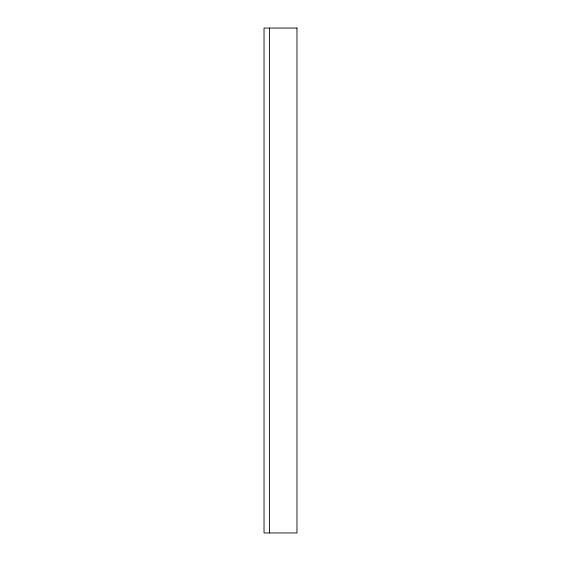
<?xml version="1.0" encoding="UTF-8"?>
<svg xmlns="http://www.w3.org/2000/svg" width="561" height="561" viewBox="0 0 561 561"><rect width="100%" height="100%" fill="white"/><g stroke="black" fill="none" stroke-linecap="round" stroke-linejoin="round"><path stroke-width="0.84" d="M269.525 28.05L269.525 532.95M296.965 28.05L264.035 28.05L264.035 532.95L296.965 532.95L296.965 28.05"/></g></svg>
